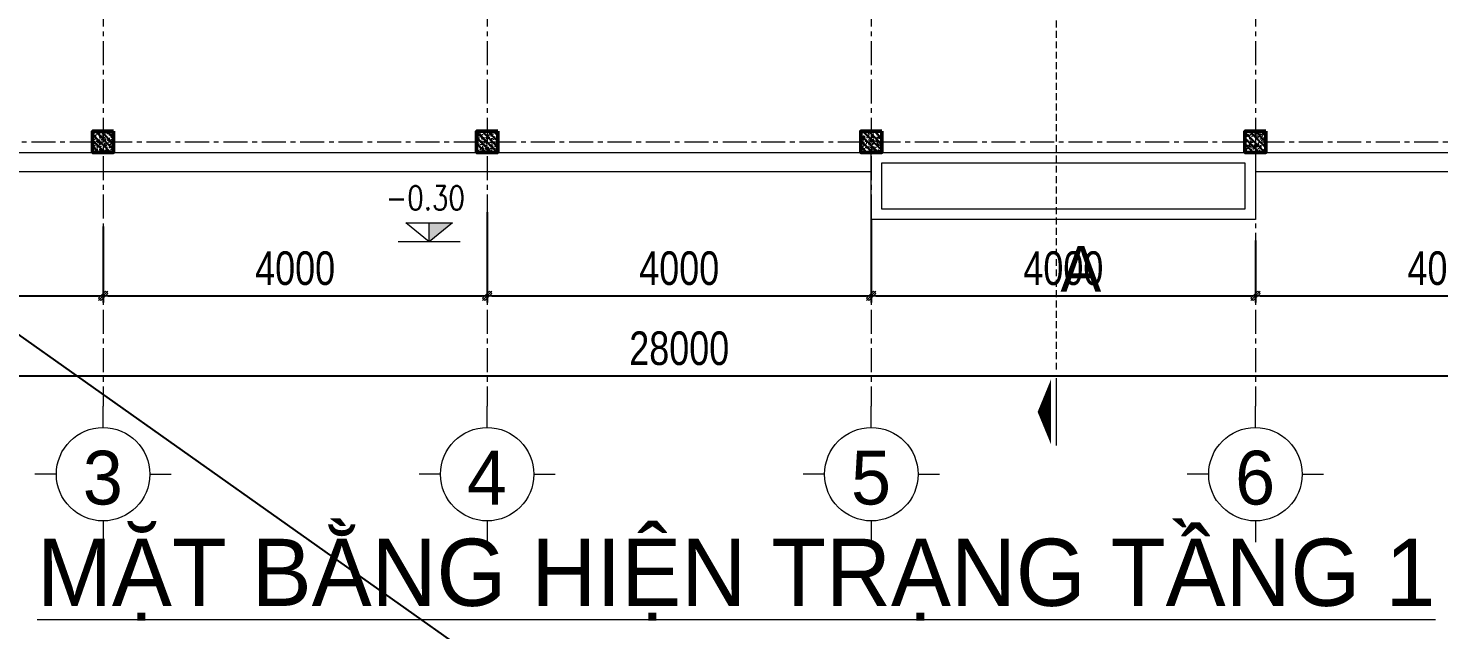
# Model space of a CAD drawing. Header units: millimetres. Extents: x 5243337 to 5938936, y 490824 to 785930.
# Drawn here: x 5701146 to 5715836, y 665179 to 671448 of the extents above; entities that cross this region are included whole.
import ezdxf
from ezdxf.enums import TextEntityAlignment as Align

# ---------------------------------------------------------------- set-up
doc = ezdxf.new("R2010")
doc.units = ezdxf.units.MM
doc.header["$MEASUREMENT"] = 0
doc.header["$PDMODE"] = 32
doc.linetypes.add('CENTER', pattern=[2, 1.25, -0.25, 0.25, -0.25])
doc.linetypes.add('HIDDEN', pattern=[0.375, 0.25, -0.125])
doc.layers.get('0').update_dxf_attribs({"lineweight": 0})
doc.layers.get('Defpoints').update_dxf_attribs({"lineweight": 0})
for name, color, linetype, lineweight in [('cat1', 30, 'Continuous', 50), ('dim', 144, 'Continuous', 13), ('hatch1', 136, 'Continuous', 9), ('LC Dim', 8, 'Continuous', 18), ('LC ISO', 153, 'Continuous', 13), ('LC Khac', 4, 'Continuous', 9), ('LC MANH DUT', 35, 'HIDDEN', 5), ('LC Net dam 1', 30, 'Continuous', 30), ('LC Net manh', 9, 'Continuous', 5), ('LC Text1', 3, 'Continuous', 20), ('LC Text2', 7, 'Continuous', 25), ('text', 1, 'Continuous', 20), ('thay1', 63, 'Continuous', 18), ('truc', 76, 'CENTER', 9)]:
    doc.layers.add(name, color=color, linetype=linetype, lineweight=lineweight)
doc.layers.add('KCS_Plotter', color=11, linetype='Continuous', plot=False)
doc.layers.add('KICHTHUOC', color=9, linetype='Continuous')
doc.styles.add('AVANH-B', font='VHAVANB.TTF')
doc.styles.add('EG Hai', font='VHAVANB.TTF')
doc.styles.add('HOATBIF', font='hoatbif.shx', dxfattribs={"width": 0.8})
doc.styles.add('LC 1', font='VHAVANB.TTF')
doc.styles.add('T1', font='Vnsimli.shx', dxfattribs={"width": 0.8})
doc.dimstyles.new('1-100', dxfattribs={"dimscale": 100, "dimtxt": 2.5, "dimasz": 0.35, "dimexe": 0.5, "dimexo": 0, "dimgap": 0.8, "dimtad": 1, "dimdec": 0, "dimzin": 0, "dimdsep": 46, "dimtxsty": 'HOATBIF', "dimblk1": 'DOT', "dimblk2": 'DOT', "dimsah": 1, "dimcen": -1, "dimdle": 1, "dimclrd": 256, "dimclre": 256, "dimclrt": 4, "dimadec": 3, "dimazin": 2, "dimtfac": 0.333333, "dimtdec": 0, "dimtix": 1, "dimtmove": 2, "dimatfit": 3, "dimldrblk": 'DOT', "dimfxl": 1, "dimtvp": 0.833333, "dimtolj": 1, "dimtzin": 0, "dimarcsym": 0})

# ---------------------------------------------------------------- blocks, each defined once
blk = doc.blocks.new('c220')
at = {"layer": 'hatch1'}
h = blk.add_hatch(dxfattribs=at)
h.set_pattern_fill('VATLIEU04', color=256, scale=10, pattern_type=2)
h.set_pattern_definition([(50, (-5272447.8, -640396.75), (71.72601826, -6.2752135), [7.5, -82.5]), (355, (-5272447.8, -640396.75), (-13.8751334, 75.2192134), [6, -66]), (100.4514, (-5272441.82, -640397.274), (57.8509382, 68.9439542), [6.374019, -70.1142112]), (46.1842, (-5272447.8, -640376.75), (106.7241049, -16.5519014), [11.25, -123.75]), (96.6356, (-5272438.9, -640378.13), (93.4662706, 97.411787), [9.5610288, -105.1713]), (351.1842, (-5272447.8, -640376.75), (93.4661945, 97.41186), [9, -99]), (21, (-5272437.8, -640381.75), (59.6907052, -40.26188907), [7.5, -82.5]), (326, (-5272437.8, -640381.75), (24.3315332, 72.5150045), [6, -66]), (71.4514, (-5272432.825, -640385.11), (84.0222629, 32.2530497), [6.374019, -70.1142112]), (37.5, (-5272447.8, -640396.752), (1.21598553, 33.28938538), [0, -65.2, 0, -67, 0, -66.25]), (7.5, (-5272447.8, -640396.75), (26.30695374, 39.4411712), [0, -38.2, 0, -63.7, 0, -25.25]), (327.5, (-5272470.1, -640396.752), (53.38224362, -2.25548717), [0, -25, 0, -78, 0, -103.5]), (317.5, (-5272480.1, -640396.75), (58.31861693, 10.01049823), [0, -32.5, 0, -51.8, 0, -73.5]), (45, (-5272447.8, -640396.75), (-30.0520382, 30.0520382), []), (45, (-5272447.8, -640384.5), (-30.0520382, 30.0520382), [])])
h.paths.add_polyline_path([(110, -110), (-110, -110), (-110, 110), (110, 110)])
at = {"layer": 'cat1'}
blk.add_lwpolyline([(110, -110), (-110, -110), (-110, 110), (110, 110)], close=True, dxfattribs=at)
blk = doc.blocks.new('Caodo1')
at = {"layer": 'LC Text1'}
blk.add_hatch(color=256, dxfattribs=at).paths.add_polyline_path([(0, 200), (0, 0), (243, 200)])
for p, q in [((0, 0), (0, 200)), ((324, 0), (-324, 0))]:
    blk.add_line(p, q, dxfattribs=at)
blk.add_lwpolyline([(-243, 200), (243, 200), (0, 0), (0, 0)], close=True, dxfattribs=at)
at = {"layer": 'LC Text1', "style": 'T1', "width": 0.8}
blk.add_attdef('%%P0,00', text='', height=250, dxfattribs=at).set_placement((-39, 460), align=Align.MIDDLE_CENTER)
blk = doc.blocks.new('TTRUC')
at = {"layer": 'LC ISO'}
for p, q in [((0, 6.95), (0, 10.13)), ((-6.95, 0), (-10.13, 0)), ((6.95, 0), (10.13, 0)), ((0, -6.95), (0, -10.13))]:
    blk.add_line(p, q, dxfattribs=at)
at = {"layer": 'LC Net manh'}
blk.add_circle((0, 0), 6.95, dxfattribs=at)
blk = doc.blocks.new('DOT')
at = {"layer": 'dim'}
for p, q in [((-3, 0), (3, 0)), ((-1, -1), (1, 1))]:
    blk.add_line(p, q, dxfattribs=at)
blk.add_lwpolyline([(0.5, 1), (-1, -0.5), (-0.5, -1), (1, 0.5)], close=True, dxfattribs=at)
blk = doc.blocks.new('*D761')
at = {"layer": 'Defpoints', "color": 0, "transparency": 16777216}
for p in [(5701926, 669382), (5697926, 669196), (5701926, 668658)]:
    blk.add_point(p, dxfattribs=at)
at = {"layer": 'LC Dim', "lineweight": -2, "transparency": 16777216}
for p, q in [((5701926, 669382), (5701926, 668588)), ((5697926, 669196), (5697926, 668588)), ((5697975, 668658), (5701877, 668658))]:
    blk.add_line(p, q, dxfattribs=at)
at = {"layer": 'LC Dim', "lineweight": -2, "transparency": 16777216, "xscale": 49, "yscale": 49, "zscale": 49, "rotation": 180}
blk.add_blockref('DOT', (5697926, 668658), dxfattribs=at)
at = {"layer": 'LC Dim', "lineweight": -2, "transparency": 16777216, "xscale": 49, "yscale": 49, "zscale": 49}
blk.add_blockref('DOT', (5701926, 668658), dxfattribs=at)
at = {"layer": 'LC Dim', "color": 4, "transparency": 16777216, "insert": (5699926, 668945), "char_height": 350, "attachment_point": 5, "style": 'HOATBIF'}
blk.add_mtext('\\A1;4000', dxfattribs=at)
blk = doc.blocks.new('_Dot')
at = {"color": 0, "linetype": 'ByBlock', "lineweight": -2}
blk.add_line((-0.5, 0), (-1, 0), dxfattribs=at)
at = {"color": 0, "linetype": 'ByBlock', "const_width": 0.5}
blk.add_lwpolyline([(-0.25, 0, 1), (0.25, 0, 1)], format="xyb", close=True, dxfattribs=at)
blk = doc.blocks.new('*D762')
at = {"layer": 'Defpoints', "color": 0, "transparency": 16777216}
for p in [(5705926, 669530), (5701926, 669382), (5705926, 668658)]:
    blk.add_point(p, dxfattribs=at)
at = {"layer": 'LC Dim', "lineweight": -2, "transparency": 16777216}
for p, q in [((5705926, 669530), (5705926, 668588)), ((5701926, 669382), (5701926, 668588)), ((5701975, 668658), (5705877, 668658))]:
    blk.add_line(p, q, dxfattribs=at)
at = {"layer": 'LC Dim', "lineweight": -2, "transparency": 16777216, "xscale": 49, "yscale": 49, "zscale": 49, "rotation": 180}
blk.add_blockref('DOT', (5701926, 668658), dxfattribs=at)
at = {"layer": 'LC Dim', "lineweight": -2, "transparency": 16777216, "xscale": 49, "yscale": 49, "zscale": 49}
blk.add_blockref('DOT', (5705926, 668658), dxfattribs=at)
at = {"layer": 'LC Dim', "color": 4, "transparency": 16777216, "insert": (5703926, 668945), "char_height": 350, "attachment_point": 5, "style": 'HOATBIF'}
blk.add_mtext('\\A1;4000', dxfattribs=at)
blk = doc.blocks.new('*D763')
at = {"layer": 'Defpoints', "color": 0, "transparency": 16777216}
for p in [(5705926, 669530), (5709926, 669453), (5709926, 668658)]:
    blk.add_point(p, dxfattribs=at)
at = {"layer": 'LC Dim', "lineweight": -2, "transparency": 16777216}
for p, q in [((5705926, 669530), (5705926, 668588)), ((5709926, 669453), (5709926, 668588)), ((5705975, 668658), (5709877, 668658))]:
    blk.add_line(p, q, dxfattribs=at)
at = {"layer": 'LC Dim', "lineweight": -2, "transparency": 16777216, "xscale": 49, "yscale": 49, "zscale": 49, "rotation": 180}
blk.add_blockref('DOT', (5705926, 668658), dxfattribs=at)
at = {"layer": 'LC Dim', "lineweight": -2, "transparency": 16777216, "xscale": 49, "yscale": 49, "zscale": 49}
blk.add_blockref('DOT', (5709926, 668658), dxfattribs=at)
at = {"layer": 'LC Dim', "color": 4, "transparency": 16777216, "insert": (5707926, 668945), "char_height": 350, "attachment_point": 5, "style": 'HOATBIF'}
blk.add_mtext('\\A1;4000', dxfattribs=at)
blk = doc.blocks.new('*D764')
at = {"layer": 'Defpoints', "color": 0, "transparency": 16777216}
for p in [(5709926, 669453), (5713926, 669237), (5713926, 668658)]:
    blk.add_point(p, dxfattribs=at)
at = {"layer": 'LC Dim', "lineweight": -2, "transparency": 16777216}
for p, q in [((5709926, 669453), (5709926, 668588)), ((5713926, 669237), (5713926, 668588)), ((5709975, 668658), (5713877, 668658))]:
    blk.add_line(p, q, dxfattribs=at)
at = {"layer": 'LC Dim', "lineweight": -2, "transparency": 16777216, "xscale": 49, "yscale": 49, "zscale": 49, "rotation": 180}
blk.add_blockref('DOT', (5709926, 668658), dxfattribs=at)
at = {"layer": 'LC Dim', "lineweight": -2, "transparency": 16777216, "xscale": 49, "yscale": 49, "zscale": 49}
blk.add_blockref('DOT', (5713926, 668658), dxfattribs=at)
at = {"layer": 'LC Dim', "color": 4, "transparency": 16777216, "insert": (5711926, 668945), "char_height": 350, "attachment_point": 5, "style": 'HOATBIF'}
blk.add_mtext('\\A1;4000', dxfattribs=at)
blk = doc.blocks.new('*D765')
at = {"layer": 'Defpoints', "color": 0, "transparency": 16777216}
for p in [(5713926, 669237), (5717926, 669237), (5717926, 668658)]:
    blk.add_point(p, dxfattribs=at)
at = {"layer": 'LC Dim', "lineweight": -2, "transparency": 16777216}
for p, q in [((5713926, 669237), (5713926, 668588)), ((5717926, 669237), (5717926, 668588)), ((5713975, 668658), (5717877, 668658))]:
    blk.add_line(p, q, dxfattribs=at)
at = {"layer": 'LC Dim', "lineweight": -2, "transparency": 16777216, "xscale": 49, "yscale": 49, "zscale": 49, "rotation": 180}
blk.add_blockref('DOT', (5713926, 668658), dxfattribs=at)
at = {"layer": 'LC Dim', "lineweight": -2, "transparency": 16777216, "xscale": 49, "yscale": 49, "zscale": 49}
blk.add_blockref('DOT', (5717926, 668658), dxfattribs=at)
at = {"layer": 'LC Dim', "color": 4, "transparency": 16777216, "insert": (5715926, 668945), "char_height": 350, "attachment_point": 5, "style": 'HOATBIF'}
blk.add_mtext('\\A1;4000', dxfattribs=at)
blk = doc.blocks.new('*D767')
at = {"layer": 'Defpoints', "color": 0, "transparency": 16777216}
for p in [(5693926, 669196), (5721926, 669196), (5721926, 667824)]:
    blk.add_point(p, dxfattribs=at)
at = {"layer": 'LC Dim', "lineweight": -2, "transparency": 16777216}
for p, q in [((5693926, 669196), (5693926, 667754)), ((5721926, 669196), (5721926, 667754)), ((5693975, 667824), (5721877, 667824))]:
    blk.add_line(p, q, dxfattribs=at)
at = {"layer": 'LC Dim', "lineweight": -2, "transparency": 16777216, "xscale": 49, "yscale": 49, "zscale": 49, "rotation": 180}
blk.add_blockref('DOT', (5693926, 667824), dxfattribs=at)
at = {"layer": 'LC Dim', "lineweight": -2, "transparency": 16777216, "xscale": 49, "yscale": 49, "zscale": 49}
blk.add_blockref('DOT', (5721926, 667824), dxfattribs=at)
at = {"layer": 'LC Dim', "color": 4, "transparency": 16777216, "insert": (5707926, 668111), "char_height": 350, "attachment_point": 5, "style": 'HOATBIF'}
blk.add_mtext('\\A1;28000', dxfattribs=at)
blk = doc.blocks.new('*U103')
at = {"layer": 'LC Khac', "color": 1, "ltscale": 2}
for p, q in [((0, 485), (0, 0)), ((0, -9387), (0, -9873))]:
    blk.add_line(p, q, dxfattribs=at)
for points in [[(134, 243, 0, 471, 0), (37, 243, 275, 275, 0)], [(134, -9630, 0, 471, 0), (37, -9630, 275, 275, 0)]]:
    blk.add_lwpolyline(points, format="xyseb", dxfattribs=at)
at = {"layer": 'LC MANH DUT', "ltscale": 200}
blk.add_line((0, -49), (0, -9343), dxfattribs=at)
at = {"ltscale": 2, "style": 'LC 1'}
for p in [(-179, 243), (-179, -9630)]:
    blk.add_attdef('LC', text='', height=330, dxfattribs=at).set_placement(p, align=Align.MIDDLE_CENTER)

msp = doc.modelspace()

# ---------------------------------------------------------------- linework, layer by layer
at = {"layer": 'KCS_Plotter'}
msp.add_line((5679194, 683704.2), (5742194, 639154.2), dxfattribs=at)
at = {"layer": 'thay1'}
for p, q in [((5693816.1, 670153.2), (5722036.1, 670153.2)), ((5697926.1, 669953.2), (5709926.1, 669953.2)), ((5713926.1, 669953.2), (5722036.1, 669953.2))]:
    msp.add_line(p, q, dxfattribs=at)
for points in [[(5709926.1, 670153.2), (5713926.1, 670153.2), (5713926.1, 669453.5), (5709926.1, 669453.5)], [(5710036.1, 670043.2), (5713816.1, 670043.2), (5713816.1, 669563.5), (5710036.1, 669563.5)]]:
    msp.add_lwpolyline(points, close=True, dxfattribs=at)
at = {"layer": 'truc', "ltscale": 200}
for p, q in [((5701926.1, 681314.1), (5701926.1, 667509.6)), ((5705926.1, 681314.1), (5705926.1, 667509.6)), ((5709926.1, 681314.1), (5709926.1, 667509.6)), ((5713926.1, 681314.1), (5713926.1, 667509.6)), ((5691979.2, 670263.2), (5724598.2, 670263.2))]:
    msp.add_line(p, q, dxfattribs=at)

# ---------------------------------------------------------------- block references
ref = msp.add_blockref('*U103', (5711851.1, 681317), dxfattribs=dict(xscale=-1.44, yscale=1.44, zscale=1.44))
ref.add_attrib('LC', 'A', dxfattribs={"ltscale": 2, "height": 475.2, "style": 'LC 1'}).set_placement((5712108.2, 668941.1), align=Align.MIDDLE_CENTER)
ref.add_attrib('LC', 'A', dxfattribs={"ltscale": 2, "height": 475.2, "style": 'LC 1'}).set_placement((5712108.5, 681666.5), align=Align.MIDDLE_CENTER)
at = {"layer": 'KICHTHUOC', "ltscale": 300, "xscale": 70, "yscale": 70, "zscale": 70}
for p in [(5701926.1, 666800.4), (5705926.1, 666800.4), (5709926.1, 666800.4), (5713926.1, 666800.4)]:
    msp.add_blockref('TTRUC', p, dxfattribs=at)
at = {"layer": 'LC Net dam 1', "xscale": -1, "rotation": 180}
for p in [(5701926.1, 670263.2), (5705926.1, 670263.2), (5709926.1, 670263.2), (5713926.1, 670263.2)]:
    msp.add_blockref('c220', p, dxfattribs=at)
at = {"layer": 'LC Text1'}
ref = msp.add_blockref('Caodo1', (5705321.6, 669220.2), dxfattribs=at)
ref.add_attrib('%%P0,00', '-0.30', dxfattribs={"layer": 'LC Text2', "height": 250, "style": 'T1', "width": 0.8}).set_placement((5705282.5, 669679.7), align=Align.MIDDLE_CENTER)

# ---------------------------------------------------------------- texts
at = {"layer": 'text', "ltscale": 0.2, "style": 'EG Hai'}
for s, p in [('3', (5701923.4, 666316.9)), ('4', (5705923.4, 666316.9)), ('5', (5709923.4, 666316.9)), ('6', (5713923.4, 666316.9))]:
    msp.add_text(s, height=560, dxfattribs=at).set_placement(p, align=Align.BOTTOM_CENTER)
at = {"layer": 'text', "style": 'AVANH-B'}
msp.add_text('%%UmÆt b»ng hiÖn tr¹ng tÇng 1', height=700, dxfattribs=at).set_placement((5708519.3, 665428.4), align=Align.CENTER)

# ---------------------------------------------------------------- dimensions: what is measured, and where the dimension line sits
at = {"layer": 'LC Dim'}
for base, p1, p2, picture, middle in [((5705926.1, 668657.7), (5701926.1, 669381.7), (5705926.1, 669530.2), '*D762', (5703926.1, 668944.7)), ((5709926.1, 668657.7), (5705926.1, 669530.2), (5709926.1, 669453.5), '*D763', (5707926.1, 668944.7)), ((5713926.1, 668657.7), (5709926.1, 669453.5), (5713926.1, 669237.2), '*D764', (5711926.1, 668944.7)), ((5701926.1, 668657.7), (5697926.1, 669196.2), (5701926.1, 669381.7), '*D761', (5699926.1, 668944.7)), ((5721926.1, 667823.7), (5693926.1, 669196.2), (5721926.1, 669196.2), '*D767', (5707926.1, 668110.7)), ((5717926.1, 668657.7), (5713926.1, 669237.2), (5717926.1, 669237.2), '*D765', (5715926.1, 668944.7))]:
    dim = msp.add_linear_dim(base=base, p1=p1, p2=p2, dimstyle='1-100', override={"dimscale": 140}, dxfattribs=at)
    dim.commit()
    dim.dimension.update_dxf_attribs({"geometry": picture, "text_midpoint": middle})

doc.saveas('drawing.dxf')
